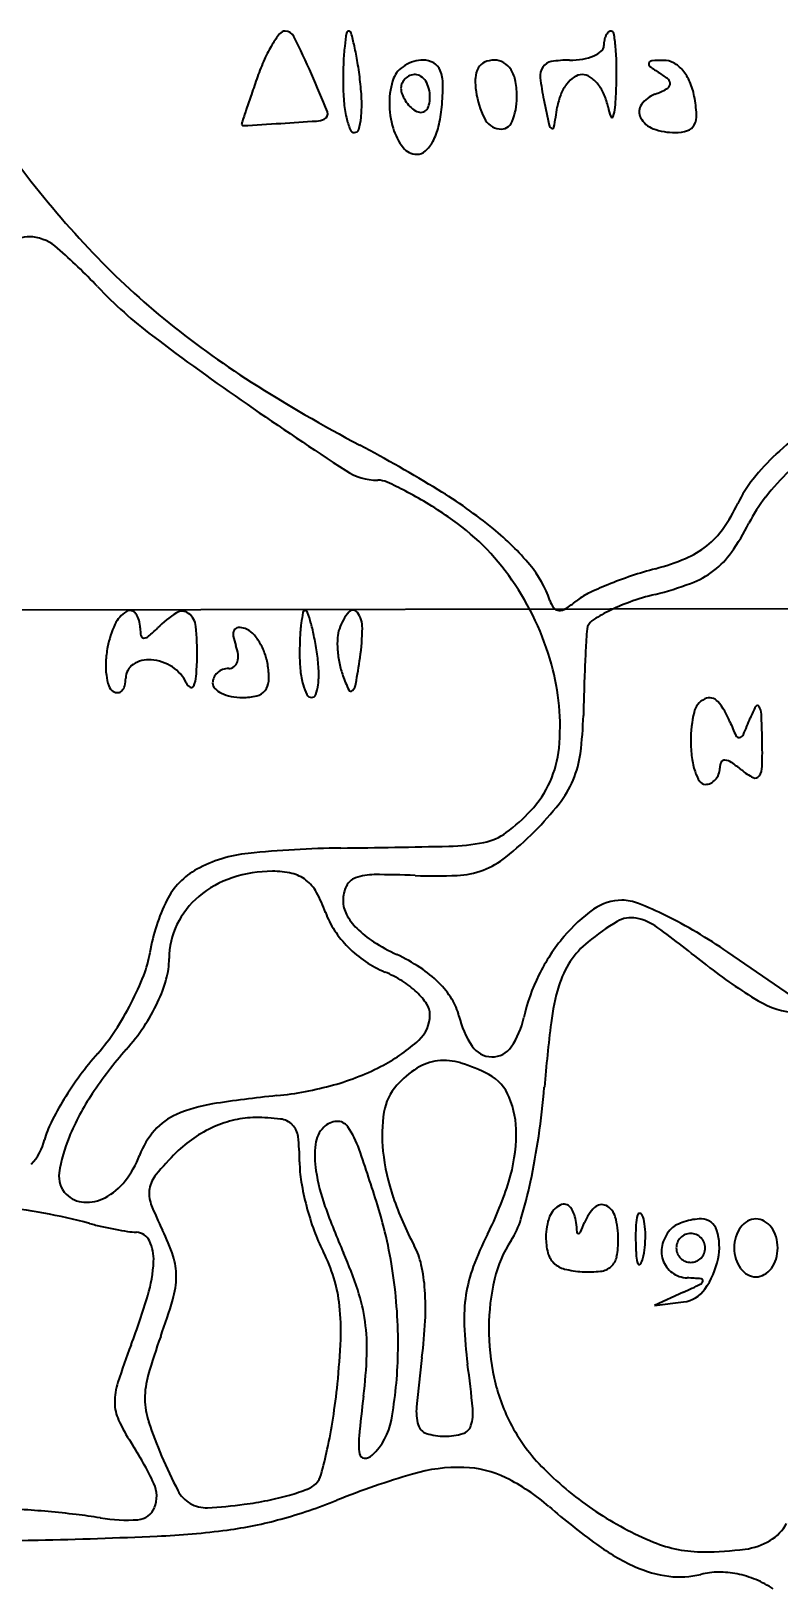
# Model space of a CAD drawing. Header units: millimetres. Extents: x 56222 to 3066687, y -650199 to -121287.
# Drawn here: x 135226.13 to 135229.52, y -182849.92 to -182842.86 of the extents above; entities that cross this region are included whole.
import ezdxf
from ezdxf import colors
from ezdxf.entities.mleader import LeaderData, LeaderLine
from ezdxf.math import Vec2, Vec3

# ---------------------------------------------------------------- set-up
doc = ezdxf.new("R2010")
doc.units = ezdxf.units.MM
doc.header["$MEASUREMENT"] = 0
doc.layers.add('Text', color=7, linetype='Continuous', lineweight=15)
doc.styles.add('style4', font='ARIALN.TTF')

msp = doc.modelspace()

# ---------------------------------------------------------------- linework, layer by layer
for p, q in [((135229.628, -182847.266), (135229.287, -182847.0311)), ((135229.0867, -182848.5717), (135228.9555, -182848.6321)), ((135228.9555, -182848.6321), (135229.0867, -182848.6157))]:
    msp.add_line(p, q)
for centre, radius, start, end in [((135227.6323, -182843.1669), 0.477, 141.74646, 148.86741), ((135227.2825, -182842.8911), 0.0315, 90.00007, 141.74648), ((135227.2825, -182842.9045), 0.0449, 26.352, 90.00001), ((135223.3805, -182844.8374), 4.3994, 23.92477, 26.35196), ((135228.8423, -182843.071), 1.2979, 171.01458, 173.6322), ((135227.5705, -182842.8699), 0.0103, 90.00006, 171.01449), ((135227.5705, -182842.8712), 0.0116, 15.32098, 89.99999), ((135226.2161, -182843.2423), 1.4159, 12.86254, 15.32112), ((135228.8096, -182842.9159), 0.0828, 153.43505, 169.00125), ((135228.7811, -182842.9017), 0.0509, 133.27227, 153.43496), ((135228.7587, -182842.8779), 0.0183, 89.99995, 133.27221), ((135228.7587, -182842.8724), 0.0127, 9.21909, 90.00004), ((135227.8162, -182843.0253), 0.9676, 5.54147, 9.21909), ((135227.7502, -182843.2381), 0.6147, 148.86745, 155.89636), ((135228.6197, -182843.0462), 1.0739, 173.63225, 177.59993), ((135226.4971, -182843.1781), 1.1277, 9.02475, 12.86252), ((135228.6303, -182842.8534), 0.1284, 292.95216, 310.93924), ((135228.6927, -182842.9252), 0.0332, 310.93925, 0.00002), ((135228.8575, -182842.9252), 0.1316, 169.00117, 179.99992), ((135227.8248, -182843.0245), 0.9589, 0.78652, 5.54139), ((135228.1011, -182843.3951), 0.9991, 155.89633, 160.78132), ((135229.6473, -182843.0893), 2.1024, 177.59985, 180), ((135225.4854, -182843.3388), 2.1521, 6.65881, 9.02481), ((135227.9054, -182843.1456), 0.1533, 121.48296, 137.19766), ((135227.914, -182843.1597), 0.1697, 106.54187, 121.48311), ((135227.9079, -182843.139), 0.1482, 89.99997, 106.54181), ((135227.9079, -182843.0875), 0.0967, 60.31596, 89.99995), ((135227.9223, -182843.0622), 0.0676, 21.51794, 60.31591), ((135228.2433, -182843.076), 0.0991, 150.07547, 177.01517), ((135228.2131, -182843.0586), 0.0642, 114.80438, 150.07551), ((135228.2292, -182843.0937), 0.1028, 89.99997, 114.80433), ((135228.2292, -182843.0796), 0.0888, 60.38838, 90.00003), ((135228.2282, -182843.0814), 0.0908, 31.28142, 60.3883), ((135228.5121, -182843.0627), 0.0744, 147.0869, 186.11196), ((135228.4964, -182843.0525), 0.0556, 99.28992, 147.08693), ((135228.571, -182843.5082), 0.5174, 89.99999, 99.28988), ((135228.571, -182842.6223), 0.3685, 269.99998, 279.26332), ((135228.5951, -182842.7701), 0.2188, 279.26336, 292.95221), ((135226.8978, -182843.0372), 1.886, 357.92025, 0.7865), ((135228.9427, -182843.0085), 0.0132, 160.81158, 233.43941), ((135228.9443, -182843.009), 0.015, 94.30645, 160.81168), ((135229.3559, -182842.4513), 0.7069, 233.43974, 237.62943), ((135229.0048, -182843.8114), 0.8196, 90.53709, 94.30658), ((135228.9979, -182843.0816), 0.0898, 60.62283, 90.5371), ((135228.9679, -182843.135), 0.151, 40.35577, 60.62284), ((135243.3047, -182848.6951), 17.1, 160.78131, 161.06435), ((135223.1691, -182844.9312), 4.6307, 21.62357, 23.92473), ((135228.5683, -182843.0893), 1.0234, 179.99997, 184.93329), ((135226.5921, -182843.2096), 1.0378, 1.78418, 6.65886), ((135228.0876, -182843.1849), 0.333, 160.34627, 179.74872), ((135227.86, -182843.1036), 0.0914, 137.19767, 160.34633), ((135227.8651, -182843.1182), 0.0577, 155.92641, 180.00002), ((135227.8695, -182843.1202), 0.0626, 133.2584, 155.92626), ((135227.8718, -182843.1226), 0.066, 111.25181, 133.25839), ((135227.873, -182843.1255), 0.0691, 90.00004, 111.25181), ((135227.873, -182843.1001), 0.0437, 55.06291, 90.00006), ((135227.8526, -182843.1293), 0.0792, 32.67729, 55.06303), ((135227.8243, -182843.1474), 0.1128, 14.25586, 32.67724), ((135227.8268, -182843.0999), 0.1702, 359.9436, 21.51797), ((135226.9016, -182843.0989), 1.0954, 354.49271, 359.94349), ((135228.4598, -182843.0873), 0.316, 177.01512, 188.37078), ((135228.1748, -182843.1139), 0.1534, 10.0191, 31.28155), ((135227.9118, -182843.1603), 0.4204, 0.00004, 10.01904), ((135229.4352, -182842.9639), 1.0027, 186.11194, 191.93721), ((135228.7193, -182843.2227), 0.2031, 142.75886, 158.297), ((135228.6743, -182843.1885), 0.1465, 124.35536, 142.75875), ((135228.6275, -182843.12), 0.0635, 89.99995, 124.35541), ((135228.6275, -182843.1216), 0.0652, 56.19302, 89.99998), ((135228.577, -182843.197), 0.1559, 38.57061, 56.19299), ((135228.5318, -182843.233), 0.2137, 23.56329, 38.57071), ((135228.7948, -182843.3364), 0.3411, 49.0608, 57.6294), ((135229.0032, -182843.0962), 0.0231, 348.02575, 49.06067), ((135228.9238, -182843.1725), 0.2089, 23.38039, 40.35581), ((135228.8288, -182843.2135), 0.3123, 10.82224, 23.38035), ((135235.9402, -182846.1686), 9.3142, 161.06432, 161.51031), ((135227.8834, -182843.1182), 0.076, 179.99998, 200.48965), ((135227.9548, -182843.0915), 0.1522, 200.48962, 212.67731), ((135227.7797, -182843.1587), 0.1588, 0.00004, 14.25584), ((135227.7999, -182843.1587), 0.1387, 344.86885, 359.99996), ((135228.5517, -182843.0738), 0.4088, 188.37067, 206.20377), ((135228.0506, -182843.1603), 0.2816, 337.21258, 0.00003), ((135228.7732, -182843.2441), 0.261, 158.29704, 171.17068), ((135228.482, -182843.2548), 0.268, 10.90214, 23.5633), ((135225.564, -182842.9888), 3.2207, 356.15098, 357.92024), ((135229.0044, -182843.2692), 0.1328, 110.99357, 144.55115), ((135228.7637, -182842.6418), 0.5393, 290.9936, 297.1979), ((135228.9964, -182843.0948), 0.03, 297.1979, 348.02588), ((135228.5238, -182843.2718), 0.6229, 3.27522, 10.82224), ((135259.7621, -182854.1345), 34.4327, 161.51031, 161.61597), ((135227.4496, -182843.2344), 0.0262, 292.3109, 21.62351), ((135228.0896, -182843.1306), 0.5429, 184.93329, 192.86261), ((135227.1077, -182843.1935), 0.522, 353.63222, 1.78426), ((135228.1443, -182843.1851), 0.3897, 179.74867, 196.99439), ((135227.9676, -182843.0833), 0.1675, 212.67738, 224.36292), ((135227.9427, -182843.1076), 0.1327, 224.36301, 238.28249), ((135227.8979, -182843.1801), 0.0474, 238.28247, 269.9741), ((135227.8979, -182843.1963), 0.0312, 269.97403, 313.25846), ((135227.8839, -182843.1814), 0.0517, 313.25846, 344.86892), ((135227.3495, -182843.1421), 0.6454, 346.60229, 354.49269), ((135238.7433, -182840.996), 10.5165, 191.93722, 192.57458), ((135224.2349, -182842.5392), 4.3317, 349.95106, 351.17076), ((135228.977, -182843.1594), 0.236, 190.90216, 201.60135), ((135228.6343, -182843.1953), 0.1434, 339.2082, 356.15102), ((135228.9422, -182843.2249), 0.0564, 144.55109, 207.87935), ((135229.0547, -182843.2414), 0.0911, 332.08706, 3.27537), ((135227.1068, -182843.2816), 0.0211, 161.61582, 179.99986), ((135227.0916, -182843.2816), 0.00592, 180.00004, 273.37145), ((135223.3262, -182779.3664), 64.032, 273.371473, 273.525026), ((135225.9918, -182822.6374), 20.679, 273.52499, 273.97487), ((135227.4176, -182843.1565), 0.1104, 273.97484, 292.31084), ((135227.9166, -182843.1701), 0.3654, 192.8625, 201.67918), ((135227.5973, -182843.297), 0.0219, 201.67905, 269.99986), ((135227.5973, -182843.2995), 0.0194, 269.99995, 344.14166), ((135227.3, -182843.215), 0.3286, 344.14168, 353.63223), ((135228.0344, -182843.2187), 0.2748, 196.99444, 217.67508), ((135227.6982, -182843.2252), 0.2869, 332.13808, 346.6023), ((135228.2641, -182843.2153), 0.0882, 206.20377, 261.6934), ((135228.2593, -182843.248), 0.0553, 261.6933, 337.21256), ((135228.5002, -182843.2809), 0.0217, 192.57464, 241.75861), ((135228.4932, -182843.2938), 0.007, 241.75845, 349.95097), ((135228.7629, -182843.2442), 0.00584, 201.60137, 339.20819), ((135228.9863, -182843.2016), 0.1063, 207.87937, 250.00985), ((135229.0487, -182843.03), 0.2889, 250.00989, 269.99995), ((135229.0487, -182843.139), 0.1799, 269.99995, 287.98293), ((135229.0876, -182843.2589), 0.0539, 287.98286, 332.08702), ((135227.8144, -182843.2866), 0.1555, 311.91611, 332.13793), ((135227.8792, -182843.3385), 0.0788, 217.67508, 270), ((135227.8792, -182843.3588), 0.0585, 269.99995, 311.91618), ((135229.6552, -182840.7793), 4.4759, 216.89691, 223.19534), ((135226.1254, -182843.9077), 0.1171, 82.70548, 133.72469), ((135226.1136, -182843.9999), 0.2101, 48.61831, 82.70551), ((135224.3944, -182845.9512), 2.8107, 43.50269, 48.61836), ((135229.0148, -182841.3805), 3.5975, 223.19541, 230.61491), ((135227.9306, -182842.5951), 2.0646, 223.50276, 232.8034), ((135229.3064, -182841.0254), 4.057, 230.61497, 237.54977), ((135233.8741, -182834.764), 11.8958, 232.80347, 235.3489), ((135231.0326, -182838.3106), 7.2741, 237.54975, 242.02879), ((135239.298, -182826.9165), 21.4352, 235.34894, 236.78773), ((135230.4633, -182845.796), 1.3991, 126.04048, 133.2047), ((135224.3722, -182850.8521), 6.9262, 58.64645, 62.02872), ((135230.2414, -182845.5597), 1.0749, 133.20478, 141.36323), ((135227.7021, -182844.6286), 0.265, 236.78774, 270.00004), ((135230.4146, -182845.7224), 1.2164, 134.22314, 141.79626), ((135227.7021, -182844.9976), 0.1041, 65.84432, 89.99998), ((135227.1045, -182846.33), 1.5644, 62.50428, 65.84439), ((135229.8458, -182845.2435), 0.5685, 141.36326, 154.50509), ((135227.0444, -182846.4456), 1.6947, 58.79558, 62.50435), ((135226.7534, -182846.926), 2.2564, 55.80314, 58.79564), ((135226.822, -182846.8314), 2.218, 50.74343, 58.64642), ((135228.6204, -182844.6592), 0.7891, 324.97284, 334.50503), ((135230.0273, -182845.4176), 0.7236, 141.79625, 152.97106), ((135227.3994, -182845.9754), 1.107, 34.66648, 55.80326), ((135227.4417, -182846.0731), 1.2387, 39.95603, 50.7435), ((135228.9588, -182844.8963), 0.3759, 308.37514, 324.97284), ((135228.4044, -182844.5897), 1.0983, 325.00334, 332.97112), ((135228.9367, -182844.8684), 0.4115, 292.66781, 308.37522), ((135228.0105, -182845.5966), 0.4967, 18.60864, 39.95605), ((135228.6834, -182844.2621), 1.0686, 284.96421, 292.66782), ((135228.9981, -182845.0053), 0.3736, 307.19872, 325.00335), ((135227.2586, -182846.0728), 1.2782, 15.69059, 34.66656), ((135229.423, -182847.0275), 1.794, 108.60647, 112.23803), ((135229.4208, -182847.0208), 1.787, 104.96413, 108.60646), ((135228.9742, -182844.9739), 0.4131, 290.49151, 307.19864), ((135228.7716, -182845.6511), 0.2708, 115.88019, 129.20294), ((135229.3356, -182846.8136), 1.563, 112.23808, 115.88018), ((135229.2753, -182846.6687), 1.2972, 104.13342, 109.43943), ((135228.589, -182843.943), 1.5136, 284.13345, 290.49142), ((135226.6311, -182845.6017), 0.1313, 120.47954, 155.16655), ((135226.5806, -182845.5158), 0.0317, 33.57635, 120.47954), ((135226.5099, -182845.5627), 0.1165, 0.00003, 33.57645), ((135227.0543, -182845.9119), 0.4938, 122.32423, 135.00001), ((135226.8162, -182845.5357), 0.0486, 53.09365, 122.32429), ((135226.7947, -182845.5643), 0.0844, 5.71955, 53.09369), ((135228.1923, -182845.6496), 0.8436, 169.25313, 172.65877), ((135227.3734, -182845.4942), 0.0102, 90.00008, 169.2532), ((135227.3734, -182845.4958), 0.0118, 18.51371, 89.99992), ((135226.4748, -182845.7968), 0.9595, 15.40832, 18.51379), ((135227.7783, -182845.6598), 0.2671, 140.79068, 159.44977), ((135227.5901, -182845.5062), 0.0241, 35.62025, 140.79064), ((135227.5106, -182845.5631), 0.1219, 359.44193, 35.62022), ((135228.5932, -182845.4004), 0.1182, 198.60872, 217.11321), ((135228.5228, -182845.4537), 0.0298, 217.11308, 268.49929), ((135228.5235, -182845.4272), 0.0564, 268.49941, 302.12494), ((135228.3045, -182845.0784), 0.4681, 302.12503, 309.20293), ((135229.0289, -182846.0482), 0.6284, 116.86616, 124.60251), ((135229.1192, -182846.2264), 0.8281, 109.43947, 116.86607), ((135226.9147, -182845.7329), 0.4438, 155.16653, 169.17781), ((135226.8, -182845.5627), 0.1737, 180.00004, 191.82981), ((135226.1645, -182845.0221), 0.7646, 310.82749, 314.99999), ((135225.7191, -182845.672), 1.1653, 358.76107, 5.71968), ((135227.0715, -182845.5837), 0.0223, 93.02997, 151.24225), ((135227.0749, -182845.6481), 0.0868, 71.77157, 93.02992), ((135227.0765, -182845.643), 0.0814, 44.11281, 71.77169), ((135228.1492, -182845.6441), 0.8002, 172.65878, 177.22785), ((135226.5702, -182845.7705), 0.8606, 11.06007, 15.4083), ((135227.657, -182845.6143), 0.1375, 159.44985, 176.83913), ((135226.6522, -182845.5547), 0.9804, 351.65035, 359.44186), ((135229.3495, -182845.6533), 0.7046, 172.95835, 176.92626), ((135228.7012, -182845.5733), 0.0514, 124.60249, 172.95835), ((135226.6428, -182845.5957), 0.013, 191.82978, 270.00007), ((135226.6428, -182845.5757), 0.033, 270.00004, 310.82748), ((135227.0871, -182845.5923), 0.0402, 151.24216, 190.72295), ((135227.2917, -182845.5535), 0.2484, 190.72301, 200.99361), ((135226.9712, -182845.745), 0.228, 31.29038, 44.11285), ((135226.9229, -182845.7744), 0.2846, 19.66239, 31.29032), ((135228.9084, -182845.6808), 1.5603, 177.22789, 179.99996), ((135225.8266, -182845.9158), 1.6183, 8.34959, 11.06002), ((135227.9485, -182845.6304), 0.4295, 176.83918, 184.28044), ((135238.8002, -182846.1608), 10.1689, 176.92624, 177.49072), ((135226.9513, -182845.7399), 0.481, 169.17776, 177.09815), ((135226.6659, -182845.8369), 0.1303, 85.48747, 123.12385), ((135226.6598, -182845.9143), 0.2079, 57.25753, 85.48745), ((135225.4713, -182845.6667), 1.4133, 355.32704, 358.76109), ((135226.9028, -182845.7028), 0.1682, 6.99876, 20.99359), ((135226.9908, -182845.692), 0.0795, 342.49919, 6.99885), ((135226.9122, -182845.7783), 0.296, 8.37074, 19.66239), ((135228.0733, -182845.6808), 0.7252, 180.00002, 185.96958), ((135226.694, -182845.7885), 0.7415, 2.49113, 8.3496), ((135228.0085, -182845.6259), 0.4896, 184.28043, 191.42748), ((135222.9827, -182845.0162), 4.6891, 350.18292, 351.65036), ((135226.8207, -182845.7333), 0.3503, 177.09814, 187.14436), ((135226.7207, -182845.7458), 0.2495, 187.14428, 198.61677), ((135226.6356, -182845.7904), 0.0748, 123.12375, 180.00002), ((135226.6805, -182845.8821), 0.1696, 24.37731, 57.25764), ((135227.0207, -182845.8154), 0.067, 132.09313, 154.91031), ((135227.0248, -182845.82), 0.0731, 110.37368, 132.09319), ((135227.0271, -182845.8261), 0.0797, 89.99999, 110.3737), ((135227.0271, -182845.7071), 0.0393, 269.99993, 308.25056), ((135227.0232, -182845.7022), 0.0456, 308.25059, 342.49916), ((135226.8653, -182845.7852), 0.3434, 356.87079, 8.3707), ((135227.7431, -182845.7154), 0.3932, 185.96957, 195.4084), ((135227.064, -182845.7724), 0.3712, 352.65888, 2.49121), ((135227.9295, -182845.6419), 0.409, 191.42751, 199.6061), ((135228.1911, -182845.5487), 0.6868, 199.60601, 205.39188), ((135227.4923, -182846.0071), 1.0354, 354.47357, 15.69057), ((135239.2151, -182846.179), 10.5842, 177.49064, 178.13258), ((135226.5285, -182845.8106), 0.0467, 198.61675, 238.28259), ((135226.5235, -182845.8187), 0.0371, 238.28258, 273.1389), ((135226.524, -182845.8281), 0.0277, 273.13889, 316.50932), ((135226.5069, -182845.8119), 0.0512, 316.50933, 346.08491), ((135226.42, -182845.7904), 0.1407, 346.08482, 359.99997), ((135226.8738, -182845.7945), 0.0426, 204.37728, 240.92875), ((135226.8585, -182845.8219), 0.0112, 240.92882, 336.80146), ((135226.7379, -182845.7702), 0.1424, 336.80135, 355.32702), ((135227.0135, -182845.8121), 0.059, 154.91024, 179.99996), ((135226.9902, -182845.8121), 0.0358, 179.99999, 224.45864), ((135227.0406, -182845.7626), 0.1064, 224.45866, 244.21035), ((135227.1386, -182845.8037), 0.0683, 283.30653, 321.13716), ((135227.1338, -182845.7998), 0.0745, 321.13703, 356.87061), ((135227.5971, -182845.7556), 0.2417, 195.40827, 206.84829), ((135227.227, -182845.7934), 0.2068, 339.924, 352.65873), ((135227.5803, -182845.8386), 0.0106, 205.39185, 316.44669), ((135227.5457, -182845.8057), 0.0583, 316.44656, 350.18289), ((135241.7514, -182846.2617), 13.1218, 178.13254, 178.67891), ((135227.0705, -182845.7007), 0.1751, 244.21029, 259.38406), ((135227.0902, -182845.5956), 0.2821, 259.38412, 270.00007), ((135227.0902, -182845.599), 0.2787, 270.00003, 283.30655), ((135227.4023, -182845.8542), 0.0235, 206.84825, 269.99998), ((135227.4023, -182845.8575), 0.0202, 270.00007, 339.92402), ((135229.2222, -182845.9654), 0.0903, 116.05447, 167.01873), ((135229.2046, -182845.9294), 0.0502, 40.80575, 116.05447), ((135229.0091, -182846.0982), 0.3085, 20.99359, 40.80578), ((135229.7939, -182846.13), 0.4351, 150.92605, 158.60745), ((135229.4213, -182845.9228), 0.00871, 29.71812, 150.92618), ((135229.3607, -182845.9574), 0.0785, 2.76599, 29.7179), ((135227.0344, -182845.9223), 1.5991, 352.50991, 358.67895), ((135229.6953, -182846.0745), 0.5758, 167.01871, 179.99995), ((135230.2316, -182845.6291), 1.001, 200.99364, 204.86234), ((135227.6961, -182845.3081), 1.818, 336.08753, 338.60752), ((135225.3403, -182846.1516), 4.1036, 1.19391, 2.76608), ((135229.3377, -182846.0433), 0.0158, 204.86236, 280.13654), ((135229.3363, -182846.0354), 0.0237, 280.13642, 336.08744), ((135228.0411, -182846.0602), 0.4841, 317.02677, 354.47353), ((135228.1532, -182846.0694), 0.4707, 337.17342, 352.50988), ((135229.7174, -182846.0745), 0.5978, 180.00004, 187.24577), ((135226.5956, -182846.1255), 2.848, 358.70184, 1.19388), ((135229.4562, -182846.1077), 0.3346, 187.2458, 198.43502), ((135229.1689, -182846.1977), 0.0819, 339.91699, 0.00008), ((135229.3083, -182846.1977), 0.0575, 152.13576, 179.99993), ((135229.273, -182846.179), 0.0177, 85.33338, 152.13582), ((135229.2695, -182846.2227), 0.0615, 56.02511, 85.33335), ((135228.9863, -182846.643), 0.5683, 50.30985, 56.02495), ((135229.3621, -182846.1882), 0.0808, 326.09897, 358.70177), ((135228.165, -182846.0744), 0.4578, 321.56566, 337.17338), ((135229.3244, -182846.1516), 0.1956, 198.43492, 212.7882), ((135229.1851, -182846.2413), 0.03, 212.78836, 270.00002), ((135229.1851, -182846.2131), 0.0583, 269.99999, 295.44291), ((135229.1813, -182846.205), 0.0672, 295.443, 318.30171), ((135229.1761, -182846.2003), 0.0742, 318.30165, 339.91691), ((135229.532, -182845.9854), 0.2863, 230.30986, 242.91892), ((135229.4114, -182846.2213), 0.0214, 242.91906, 326.09896), ((135227.8032, -182845.8385), 0.8093, 306.42752, 317.02678), ((135227.3786, -182845.4503), 1.4618, 314.99422, 321.56562), ((135227.2166, -182845.2883), 1.6909, 309.03742, 314.99415), ((135226.9375, -182797.5001), 49.0633, 270.69815, 271.26927), ((135228.0038, -182845.6269), 0.9247, 271.26934, 281.16001), ((135228.134, -182846.2868), 0.2522, 281.16009, 306.42756), ((135227.1781, -182847.1971), 0.6166, 95.798, 118.66261), ((135227.5928, -182851.281), 4.7215, 90.69812, 95.79798), ((135228.0545, -182846.3216), 0.3606, 290.29421, 309.03731), ((135227.0388, -182846.9421), 0.3261, 118.66259, 153.35699), ((135227.1859, -182847.1262), 0.4549, 108.28097, 130.20511), ((135227.225, -182847.2447), 0.5797, 89.99997, 108.28108), ((135227.225, -182847.0668), 0.4019, 77.29113, 90.00004), ((135227.2777, -182846.8335), 0.1626, 52.31332, 77.29117), ((135227.6252, -182846.7629), 0.0723, 109.28081, 154.37243), ((135227.6868, -182846.9388), 0.2586, 90.06688, 109.28069), ((135227.6914, -182850.9402), 4.26, 87.57552, 90.06687), ((135227.964, -182844.5026), 2.1833, 267.57552, 272.54939), ((135228.0437, -182846.2925), 0.3916, 272.54928, 290.29422), ((135227.2651, -182846.8497), 0.1832, 29.13218, 52.31329), ((135226.9248, -182847.0394), 0.5727, 19.21866, 29.1322), ((135227.699, -182846.7982), 0.1541, 154.37241, 180.00003), ((135227.4805, -182847.1638), 0.8203, 153.35703, 170.78254), ((135227.1446, -182847.0774), 0.391, 130.2051, 154.10507), ((135227.6762, -182846.7982), 0.1313, 179.99996, 208.41449), ((135229.0852, -182847.4117), 0.7034, 125.1953, 140.11212), ((135228.8079, -182847.0184), 0.2222, 89.99999, 125.19525), ((135228.8079, -182846.9968), 0.2006, 68.27643, 90.00003), ((135228.2302, -182848.4468), 1.7614, 63.88281, 68.2764), ((135227.1089, -182847.0601), 0.3514, 154.1051, 179.99998), ((135227.8131, -182846.7297), 0.368, 199.2187, 213.47198), ((135227.7981, -182846.7323), 0.2699, 208.41449, 224.98939), ((135229.3737, -182847.8732), 1.1433, 120.90864, 128.99888), ((135228.8487, -182846.9963), 0.1212, 78.84527, 120.90863), ((135228.825, -182847.1166), 0.2438, 53.59278, 78.84531), ((135228.1073, -182848.6973), 2.0404, 59.39096, 63.88283), ((135227.9214, -182846.6581), 0.4978, 213.47202, 224.83614), ((135227.9182, -182846.6122), 0.4398, 224.98936, 237.71152), ((135229.2281, -182847.531), 0.8896, 140.11205, 153.54146), ((135224.3743, -182853.1518), 7.7427, 51.51804, 53.59278), ((135227.9119, -182849.0276), 2.4242, 55.44377, 59.39106), ((135226.1619, -182846.9498), 0.5156, 338.71049, 350.78254), ((135227.9427, -182846.6369), 0.5279, 224.83628, 235.87802), ((135228.2125, -182846.1465), 0.9906, 237.71164, 244.64437), ((135227.4159, -182847.8275), 0.8696, 56.62024, 64.64432), ((135228.8998, -182847.288), 0.3902, 128.99879, 146.64828), ((135226.4099, -182847.0601), 0.3477, 344.32043, 0.00001), ((135227.9232, -182846.6658), 0.493, 235.87803, 247.50002), ((135227.5346, -182847.604), 0.5225, 57.82573, 67.49999), ((135227.593, -182847.5588), 0.5478, 45.27643, 56.6202), ((135228.927, -182847.3058), 0.4227, 146.64828, 163.27083), ((135230.494, -182845.4533), 2.0918, 231.518, 239.27289), ((135225.436, -182846.6669), 1.2947, 332.64083, 338.71047), ((135226.0975, -182846.9724), 0.6722, 334.74715, 344.32052), ((135227.5873, -182847.5202), 0.4235, 46.50118, 57.82575), ((135227.6856, -182847.4652), 0.4161, 32.1818, 45.27635), ((135229.18, -182847.5071), 0.8359, 153.54139, 167.61248), ((135229.4885, -182847.4746), 1.0091, 163.27089, 172.96071), ((135225.3539, -182846.6244), 1.3871, 326.69025, 332.6408), ((135225.9596, -182846.9073), 0.8246, 326.06009, 334.74724), ((135227.6635, -182847.4399), 0.3128, 33.56954, 46.50121), ((135227.8235, -182847.3785), 0.2532, 13.18323, 32.18173), ((135229.6279, -182846.9103), 0.3968, 239.27294, 265.83758), ((135227.7822, -182847.3149), 0.1563, 312.4904, 359.99997), ((135227.8518, -182847.3149), 0.0868, 0.00001, 33.56947), ((135228.4727, -182847.2264), 0.4136, 193.18321, 213.79814), ((135227.9912, -182847.246), 0.3812, 325.83253, 347.61246), ((135225.7287, -182846.8707), 0.9387, 318.7165, 326.69023), ((135225.7878, -182846.7917), 1.0317, 318.71644, 326.06017), ((135236.3259, -182848.3189), 7.8984, 172.96077, 175.08822), ((135228.0079, -182848.7409), 1.9226, 138.71651, 146.2656), ((135227.3713, -182846.8663), 0.7647, 297.8307, 312.49031), ((135228.221, -182847.3949), 0.1107, 213.79816, 268.61877), ((135228.2208, -182847.4019), 0.1037, 268.61872, 325.83254), ((135227.5022, -182848.4279), 1.4216, 138.71651, 143.82989), ((135227.195, -182846.5323), 1.1424, 285.60096, 297.8307), ((135227.9989, -182847.7447), 0.2225, 96.59106, 122.47078), ((135228.0031, -182847.7813), 0.2593, 73.04076, 96.59111), ((135227.8739, -182848.2051), 0.7023, 61.84499, 73.04084), ((135227.695, -182848.5688), 1.6603, 143.82999, 148.38143), ((135228.1189, -182847.9333), 0.446, 122.47072, 137.85532), ((135228.1096, -182847.7647), 0.2029, 22.05356, 61.84504), ((135227.3506, -182848.302), 1.1323, 146.26565, 157.48847), ((135227.7816, -182852.9872), 5.3331, 95.77796, 98.92994), ((135227.0907, -182846.1587), 1.5302, 275.77787, 285.60106), ((135227.9631, -182847.7923), 0.2358, 137.85534, 170.98034), ((135224.589, -182847.3103), 3.8817, 351.78659, 355.0882), ((135227.5277, -182848.4658), 1.4638, 148.38143, 153.04008), ((135227.0571, -182848.3761), 0.6654, 98.93, 113.53141), ((135228.3914, -182847.8602), 0.6695, 170.98037, 186.19385), ((135227.8957, -182847.8513), 0.4337, 359.49461, 22.05353), ((135226.5555, -182847.9714), 0.3731, 153.04005, 165.91072), ((135226.9047, -182848.0261), 0.2837, 113.53139, 138.6236), ((135227.1878, -182848.3386), 0.5641, 113.87573, 124.39495), ((135227.1744, -182848.3083), 0.5309, 103.03478, 113.87576), ((135227.1483, -182848.1956), 0.4152, 89.99997, 103.03489), ((135227.1483, -182848.7361), 0.9558, 83.18698, 89.99996), ((135227.2509, -182847.8775), 0.0911, 44.96048, 83.18703), ((135227.2507, -182847.8777), 0.0913, 6.7885, 44.96045), ((135227.5505, -182847.9172), 0.1316, 134.99991, 173.29689), ((135227.5219, -182847.8885), 0.0911, 93.56799, 135.00005), ((135227.5197, -182847.8542), 0.0567, 34.65445, 93.56785), ((135227.22, -182848.0613), 0.4211, 19.01317, 34.65442), ((135225.9519, -182847.8199), 0.2492, 316.51144, 345.91076), ((135226.9406, -182848.1321), 0.6884, 157.48845, 171.57211), ((135226.9695, -182848.0832), 0.37, 138.62357, 159.18327), ((135227.1843, -182848.3336), 0.558, 124.39501, 134.99999), ((135226.3874, -182847.9804), 0.9607, 0.00007, 6.78855), ((135227.5779, -182847.8485), 0.7515, 342.89249, 359.49452), ((135225.4816, -182847.4391), 2.9799, 347.7612, 351.78662), ((135226.2115, -182847.795), 0.4409, 321.86282, 339.18328), ((135227.8536, -182849.0029), 1.5045, 134.99997, 140.14839), ((135227.854, -182847.9528), 0.4372, 173.29688, 188.96847), ((135219.1574, -182850.8396), 8.9489, 17.31575, 19.01305), ((135228.6934, -182847.8275), 0.9733, 186.19385, 198.83696), ((135226.3715, -182848.0478), 0.1131, 171.57213, 224.99998), ((135226.804, -182848.1268), 0.1373, 140.14838, 169.94234), ((135227.9014, -182847.9804), 0.5533, 179.99994, 189.51656), ((135228.314, -182847.8802), 0.9029, 188.96844, 199.56427), ((135226.333, -182847.8904), 0.2864, 297.93699, 321.86281), ((135226.7973, -182848.1256), 0.1305, 169.94239, 200.82311), ((135228.5872, -182847.8655), 1.2487, 189.51654, 194.69542), ((135226.8668, -182847.6297), 1.4954, 332.97109, 342.89242), ((135226.0141, -182847.5546), 2.4351, 343.62792, 347.76124), ((135226.3795, -182848.0397), 0.1245, 225.00006, 266.44987), ((135226.3829, -182847.9845), 0.1798, 266.44991, 297.93693), ((135227.8964, -182847.7076), 1.3064, 200.82312, 206.51303), ((135225.7707, -182848.7778), 2.0216, 7.71896, 17.31566), ((135229.1565, -182847.6695), 1.4626, 198.83697, 208.155), ((135228.5695, -182848.2626), 0.0954, 115.69578, 159.48278), ((135228.5447, -182848.211), 0.0381, 36.25197, 115.69571), ((135228.7157, -182848.2203), 0.0456, 63.92027, 134.41215), ((135228.7005, -182848.2515), 0.0803, 15.317, 63.92021), ((135225.7156, -182850.7966), 2.6265, 74.96922, 84.22112), ((135228.6336, -182847.8533), 1.2966, 194.69542, 199.82185), ((135230.3208, -182847.1671), 3.0327, 199.56423, 203.86205), ((135228.0024, -182848.1387), 0.3627, 326.7662, 343.62788), ((135228.7269, -182848.3215), 0.2634, 159.4828, 180.01794), ((135228.4723, -182848.2641), 0.1278, 3.61385, 36.2519), ((135228.8243, -182848.3311), 0.2008, 134.41212, 158.02551), ((135228.4098, -182848.3311), 0.3817, 0.00003, 15.31687), ((135229.0855, -182848.2769), 0.2146, 165.39432, 177.40877), ((135228.8887, -182848.2256), 0.0113, 91.58601, 165.39442), ((135228.8887, -182848.2266), 0.0123, 22.02794, 91.58599), ((135228.7497, -182848.2828), 0.1623, 7.65868, 22.02793), ((135229.1762, -182848.5197), 0.2808, 99.61075, 107.88067), ((135229.1676, -182848.4694), 0.2298, 90.00003, 99.61069), ((135229.1676, -182848.3131), 0.0735, 16.92839, 89.99999), ((135229.4294, -182848.3411), 0.1054, 119.80221, 143.13008), ((135229.4148, -182848.3156), 0.076, 90.00003, 119.80233), ((135229.4148, -182848.3156), 0.076, 60.19767, 89.99997), ((135229.4002, -182848.3411), 0.1054, 36.86992, 60.19779), ((135226.7586, -182846.9123), 1.3954, 254.96932, 257.34815), ((135226.8485, -182846.512), 1.8057, 257.3482, 259.30905), ((135226.8175, -182846.676), 1.6388, 259.30914, 261.29404), ((135226.6374, -182847.8523), 0.4487, 261.29392, 266.49732), ((135226.6057, -182848.3696), 0.0696, 25.7911, 86.4974), ((135225.9157, -182848.6957), 0.9071, 18.50661, 26.51307), ((135228.1448, -182848.0295), 0.7771, 199.82184, 207.34436), ((135229.4255, -182848.935), 1.3769, 152.97109, 159.63134), ((135229.5386, -182848.1967), 0.9407, 183.61383, 186.23488), ((135228.6106, -182848.2981), 0.00711, 186.23466, 269.99986), ((135228.6106, -182848.2952), 0.00999, 270.00004, 335.94557), ((135227.4366, -182847.7712), 1.2956, 335.9455, 338.02551), ((135230.101, -182848.3228), 1.2312, 177.40877, 180.70763), ((135228.4851, -182848.3184), 0.4292, 0.70761, 7.65867), ((135228.4446, -182848.3189), 0.4697, 353.94701, 0.70756), ((135229.1431, -182848.3943), 0.157, 134.99999, 163.93547), ((135229.0953, -182848.3466), 0.0895, 116.52189, 134.99997), ((135229.166, -182848.4882), 0.2477, 107.88078, 116.52193), ((135229.1199, -182848.3712), 0.0661, 112.6241, 135.00007), ((135229.1195, -182848.3703), 0.0651, 89.99998, 112.62404), ((135229.1195, -182848.3703), 0.0651, 67.37596, 90.00002), ((135229.1192, -182848.3712), 0.0661, 44.99993, 67.3759), ((135228.9926, -182848.3664), 0.2565, 347.86137, 16.92834), ((135229.4936, -182848.3708), 0.1773, 163.4556, 179.99995), ((135229.4528, -182848.3587), 0.1347, 143.13017, 163.45568), ((135229.3767, -182848.3587), 0.1347, 16.54432, 36.86983), ((135229.3359, -182848.3708), 0.1773, 0.00005, 16.5444), ((135226.4956, -182848.4228), 0.1919, 357.21455, 25.79111), ((135226.826, -182848.7114), 0.7076, 16.82978, 27.34442), ((135227.5686, -182848.5193), 0.3384, 12.34395, 28.15491), ((135228.7613, -182848.636), 0.5446, 146.76621, 166.83793), ((135228.7568, -182848.3215), 0.2933, 180.01795, 194.08083), ((135228.366, -182848.3311), 0.4255, 349.21456, 359.99997), ((135230.2374, -182848.3211), 1.3676, 180.70768, 183.64633), ((135228.5704, -182848.3322), 0.3433, 345.39426, 353.94707), ((135229.1152, -182848.3863), 0.128, 163.93556, 197.65573), ((135229.119, -182848.3708), 0.0651, 157.37596, 180.00002), ((135229.119, -182848.3708), 0.0651, 179.99998, 202.62404), ((135229.1199, -182848.3712), 0.0661, 134.99993, 157.3759), ((135229.1192, -182848.3712), 0.0661, 22.6241, 45.00007), ((135229.1201, -182848.3708), 0.0651, 359.99998, 22.62404), ((135229.1201, -182848.3708), 0.0651, 337.37596, 0.00002), ((135229.4936, -182848.3708), 0.1773, 180.00005, 196.5444), ((135229.3359, -182848.3708), 0.1773, 343.4556, 359.99995), ((135226.0332, -182848.4004), 0.6548, 343.43251, 357.21453), ((135226.5152, -182848.495), 0.2749, 359.02479, 18.50665), ((135225.9044, -182849.1206), 1.7965, 18.13894, 23.86206), ((135227.1207, -182848.6173), 0.7969, 4.00648, 12.34392), ((135228.7446, -182848.6822), 0.6506, 159.63137, 171.29953), ((135228.5661, -182848.3694), 0.0967, 194.08071, 226.23828), ((135228.5757, -182848.3593), 0.1106, 226.23826, 255.74036), ((135228.702, -182848.3918), 0.0852, 276.34653, 311.99534), ((135228.7055, -182848.3958), 0.0799, 311.99523, 349.21458), ((135228.9842, -182848.401), 0.1118, 183.64635, 202.02789), ((135228.8861, -182848.4407), 0.006, 202.02817, 325.466), ((135228.8248, -182848.3985), 0.0804, 325.4658, 345.39423), ((135229.1023, -182848.3904), 0.1144, 197.65571, 233.76963), ((135229.1199, -182848.3705), 0.0661, 202.6241, 225.00007), ((135229.1199, -182848.3705), 0.0661, 224.99993, 247.3759), ((135229.1195, -182848.3713), 0.0651, 247.37596, 270.00002), ((135229.1195, -182848.3713), 0.0651, 269.99998, 292.62404), ((135229.1192, -182848.3705), 0.0661, 292.6241, 315.00007), ((135229.1192, -182848.3705), 0.0661, 314.99992, 337.3759), ((135228.8739, -182848.3408), 0.3779, 325.06297, 347.86132), ((135229.4528, -182848.3829), 0.1347, 196.54432, 216.86983), ((135229.3767, -182848.3829), 0.1347, 323.13017, 343.45568), ((135226.3958, -182848.493), 0.3943, 343.6696, 359.02477), ((135226.8363, -182848.7083), 0.6969, 6.19416, 16.82979), ((135225.5611, -182848.8062), 2.2332, 358.81253, 7.71892), ((135229.1897, -182848.7362), 0.9846, 166.83805, 179.72288), ((135228.6516, -182848.0604), 0.4189, 255.74041, 266.69755), ((135228.6562, -182847.9808), 0.4987, 266.69762, 276.34649), ((135229.1081, -182848.3824), 0.1243, 233.76977, 267.70005), ((135229.0501, -182849.8265), 1.3209, 84.9234, 87.70004), ((135229.1529, -182848.5157), 0.0222, 296.09429, 345.84855), ((135229.1663, -182848.5191), 0.00837, 345.8485, 84.92346), ((135229.4294, -182848.4005), 0.1054, 216.86992, 240.19779), ((135229.4148, -182848.426), 0.076, 240.19767, 269.99997), ((135229.4148, -182848.426), 0.076, 270.00003, 299.80233), ((135229.4002, -182848.4005), 0.1054, 299.80221, 323.13008), ((135223.6753, -182847.6989), 3.1148, 339.09796, 343.43244), ((135226.8243, -182848.8193), 0.8285, 7.92962, 18.13893), ((135226.7616, -182848.6425), 1.1569, 357.07444, 4.00649), ((135228.8098, -182848.6922), 0.7166, 171.29951, 182.30238), ((135227.6085, -182845.3625), 3.5333, 294.73145, 296.09415), ((135229.0694, -182848.4775), 0.1394, 277.12673, 325.06301), ((135224.0837, -182847.8155), 2.8036, 340.05802, 343.66964), ((135226.5042, -182848.7444), 1.031, 357.72374, 6.19416), ((135226.788, -182848.8243), 0.8652, 357.98408, 7.92965), ((135225.6572, -182848.586), 2.2627, 352.87831, 357.07442), ((135230.0213, -182848.6435), 1.9291, 182.30243, 187.55645), ((135229.2644, -182848.7366), 1.0592, 179.72298, 192.18627), ((135229.7283, -182850.0106), 3.3646, 159.09792, 162.15001), ((135229.2516, -182849.6906), 2.6939, 160.05801, 163.95581), ((135224.3947, -182848.6605), 3.142, 354.03308, 357.72375), ((135225.559, -182848.7811), 2.095, 352.84734, 357.98408), ((135225.9164, -182848.8135), 1.8778, 349.65883, 358.81258), ((135235.7381, -182849.8455), 7.8966, 172.87825, 174.5107), ((135227.0299, -182849.0516), 0.3822, 163.95584, 180.42336), ((135222.0252, -182849.7042), 6.1371, 5.65814, 7.55642), ((135226.8137, -182849.072), 0.3026, 162.15001, 179.99997), ((135224.2407, -182848.6444), 3.2969, 351.30979, 354.03304), ((135229.0265, -182848.7879), 0.8158, 192.18634, 207.34437), ((135226.6985, -182849.072), 0.1873, 179.99994, 204.75379), ((135226.9903, -182849.0519), 0.3425, 180.42339, 198.15922), ((135234.2187, -182849.8678), 6.6327, 172.84734, 174.42318), ((135228.0983, -182849.1114), 0.2215, 174.51064, 196.0264), ((135227.2481, -182848.8186), 0.7925, 204.7538, 213.23383), ((135228.4844, -182848.5619), 1.915, 198.15921, 203.12048), ((135225.2572, -182848.7998), 2.2686, 347.70596, 351.30979), ((135227.4786, -182849.0986), 0.2898, 313.26918, 349.65889), ((135227.9425, -182849.1179), 0.1908, 342.35228, 5.65814), ((135229.0487, -182848.7764), 0.8409, 207.34442, 225.09984), ((135227.9449, -182849.2552), 0.3291, 174.42319, 188.41802), ((135227.9399, -182849.1569), 0.0568, 196.02632, 252.31601), ((135228.0051, -182848.9525), 0.2713, 252.31591, 270.00002), ((135228.0051, -182848.9309), 0.2928, 270.00002, 286.30427), ((135228.0718, -182849.1591), 0.0551, 286.30433, 342.35223), ((135225.3373, -182850.0705), 1.4918, 25.06806, 33.23384), ((135225.2781, -182848.8044), 2.2472, 344.70759, 347.70605), ((135227.6422, -182849.3), 0.0231, 188.41805, 267.81577), ((135228.7804, -182848.4355), 2.2368, 203.12045, 207.5342), ((135227.6433, -182849.2735), 0.0496, 267.81581, 313.26925), ((135228.0705, -182850.1064), 0.7417, 88.31276, 106.47385), ((135228.0788, -182849.8246), 0.4598, 63.70616, 88.31276), ((135229.5547, -182848.2687), 1.5577, 225.09987, 236.29252), ((135226.5655, -182849.496), 0.1359, 337.79139, 25.06805), ((135227.3464, -182849.3644), 0.1059, 290.41313, 315.00002), ((135227.3539, -182849.3719), 0.0953, 314.99998, 344.70763), ((135228.983, -182853.1922), 3.9597, 106.47385, 111.72672), ((135227.8764, -182850.2342), 0.9167, 49.02061, 63.70624), ((135226.9271, -182849.4017), 0.1468, 207.53422, 239.7574), ((135226.8844, -182847.9411), 1.6054, 277.63934, 281.47963), ((135226.9496, -182848.2621), 1.2778, 281.47952, 286.03645), ((135226.6136, -182847.2461), 2.4412, 285.44816, 291.72666), ((135226.9953, -182848.4212), 1.1123, 286.03647, 290.41311), ((135225.8339, -182853.7338), 4.1857, 84.85041, 86.54679), ((135225.8209, -182853.8776), 4.3301, 83.16498, 84.85036), ((135226.0399, -182852.0507), 2.4901, 80.61446, 83.16493), ((135226.6101, -182849.5142), 0.0878, 274.09973, 337.79141), ((135226.9243, -182849.4064), 0.1413, 239.75746, 272.88358), ((135226.8301, -182847.5364), 2.0137, 272.8836, 277.63939), ((135230.5806, -182847.1212), 3.2068, 229.02066, 233.93291), ((135229.5169, -182848.3254), 1.4895, 236.29253, 247.6523), ((135226.5644, -182848.8771), 0.7265, 260.61448, 274.09962), ((135226.5498, -182846.1147), 3.5652, 272.462, 277.59141), ((135226.7817, -182847.8545), 1.81, 277.59141, 285.44817), ((135229.3691, -182849.5148), 0.2118, 301.23937, 330.6495), ((135225.7716, -182832.2077), 17.491, 268.89567, 271.28597), ((135225.5745, -182823.4302), 26.2706, 271.28604, 272.46197), ((135229.2628, -182848.9305), 0.9685, 233.93292, 245.91629), ((135229.1761, -182849.1544), 0.5932, 247.65233, 270.24371), ((135229.3291, -182849.449), 0.2887, 277.19249, 301.23936), ((135229.172, -182848.2041), 1.5435, 270.24371, 277.19248), ((135229.0925, -182849.3114), 0.5513, 245.91629, 262.49279), ((135229.0711, -182849.474), 0.3873, 262.4927, 284.08933), ((135229.2477, -182850.1776), 0.3382, 90.4132, 104.08926), ((135229.2483, -182850.2558), 0.4163, 78.7116, 90.41313), ((135229.2419, -182850.2879), 0.4491, 67.45374, 78.71154), ((135229.2295, -182850.3177), 0.4813, 56.76614, 67.45367)]:
    msp.add_arc(centre, radius, start, end)

# ---------------------------------------------------------------- leaders
at = {"layer": 'Text', "color": 1, "lineweight": 0, "ltscale": 20}
ml = msp.add_multileader_mtext('Standard', dxfattribs=at)
ml.set_content('frame_\\Pply+veneer\\Pfinish', color=1, style='style4')
ml.set_leader_properties()
ml.build(insert=Vec2(0, 0))
ml.multileader.update_dxf_attribs({"dogleg_length": 2.0246, "arrow_head_size": 2})
ctx = ml.context
ctx.base_point, ctx.char_height, ctx.arrow_head_size, ctx.landing_gap_size, ctx.plane_origin = Vec3(135313.369, -182845.3509), 3, 2, 0.4, Vec3(135249.0093, -182843.3509)
notes = []
notes.append((ctx, [(0, (1, 1, 0), (135311.3444, -182845.3509), (1, 0), 2.0246, [(0, [(135187.0188, -182845.5403)], 0, [])])]))
ctx.mtext.insert = Vec3(135313.769, -182843.8263)
for ctx, leaders in notes:
    for number, flags, end, landing, length, lines in leaders:
        leader = LeaderData()
        leader.index, (leader.has_last_leader_line, leader.has_dogleg_vector, leader.attachment_direction) = number, flags
        leader.last_leader_point, leader.dogleg_vector, leader.dogleg_length = Vec3(end), Vec3(landing), length
        for number, points, colour, breaks in lines:
            line = LeaderLine()
            line.index, line.vertices, line.color, line.breaks = number, Vec3.list(points), colors.encode_raw_color(colour), breaks
            leader.lines.append(line)
        ctx.leaders.append(leader)

doc.saveas('drawing.dxf')
